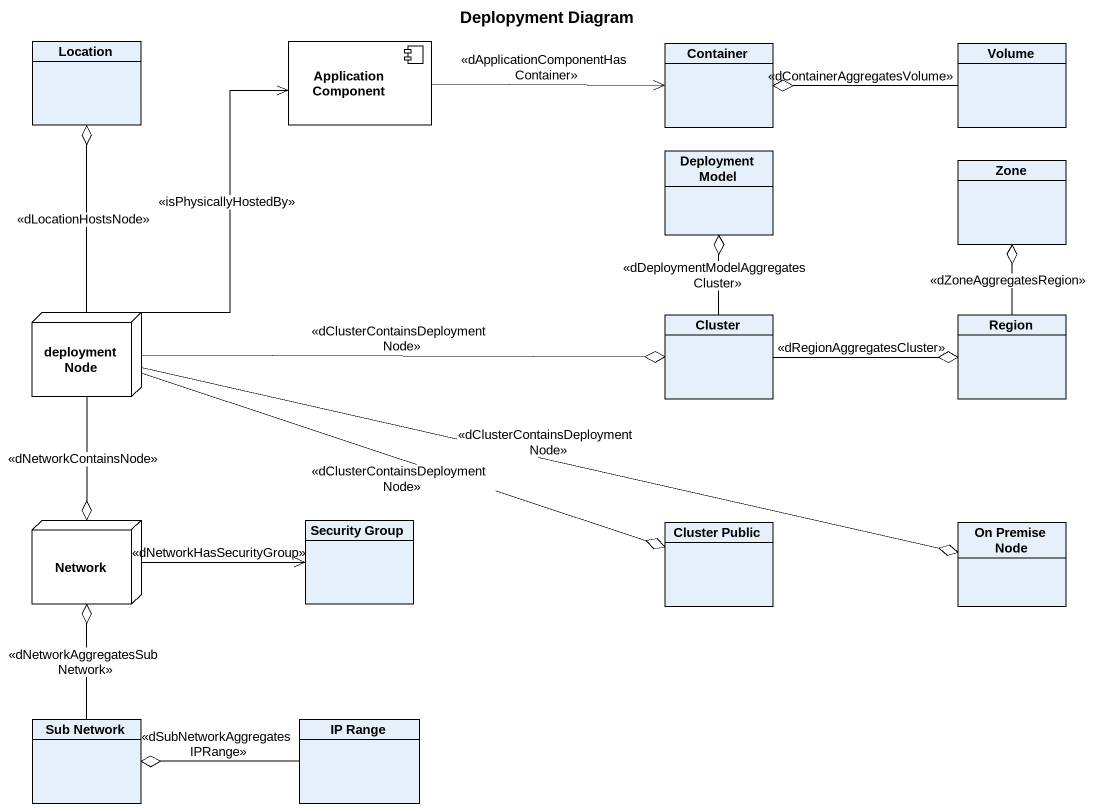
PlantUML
@startuml
title Deplopyment Diagram
allowmixing
hide circle
hide empty members
class Location
component "Application Component" as Application_Component #FFFFFF
class Container
class Volume
class "Deployment Model" as Deployment_Model
class Zone
node "deployment Node" as deployment_Node #FFFFFF
class Cluster
class Region
node "Network" as Network_ #FFFFFF
class "Security Group" as Security_Group
class "Cluster Public" as Cluster_Public
class "On Premise Node" as On_Premise_Node
class "Sub Network" as Sub_Network
class "IP Range" as IP_Range
Application_Component -right-> Container : <<dApplicationComponentHasContainer>>
Volume -left-o Container : <<dContainerAggregatesVolume>>
deployment_Node -up-o Location : <<dLocationHostsNode>>
deployment_Node -up-> Application_Component : <<isPhysicallyHostedBy>>
deployment_Node -right-o Cluster : <<dClusterContainsDeploymentNode>>
deployment_Node --o Network_ : <<dNetworkContainsNode>>
deployment_Node -right-o Cluster_Public : <<dClusterContainsDeploymentNode>>
deployment_Node -right-o On_Premise_Node : <<dClusterContainsDeploymentNode>>
Cluster -up-o Deployment_Model : <<dDeploymentModelAggregatesCluster>>
Cluster -right-o Region : <<dRegionAggregatesCluster>>
Region -up-o Zone : <<dZoneAggregatesRegion>>
Network_ -right-> Security_Group : <<dNetworkHasSecurityGroup>>
Sub_Network -up-o Network_ : <<dNetworkAggregatesSubNetwork>>
IP_Range -left-o Sub_Network : <<dSubNetworkAggregatesIPRange>>
@enduml
